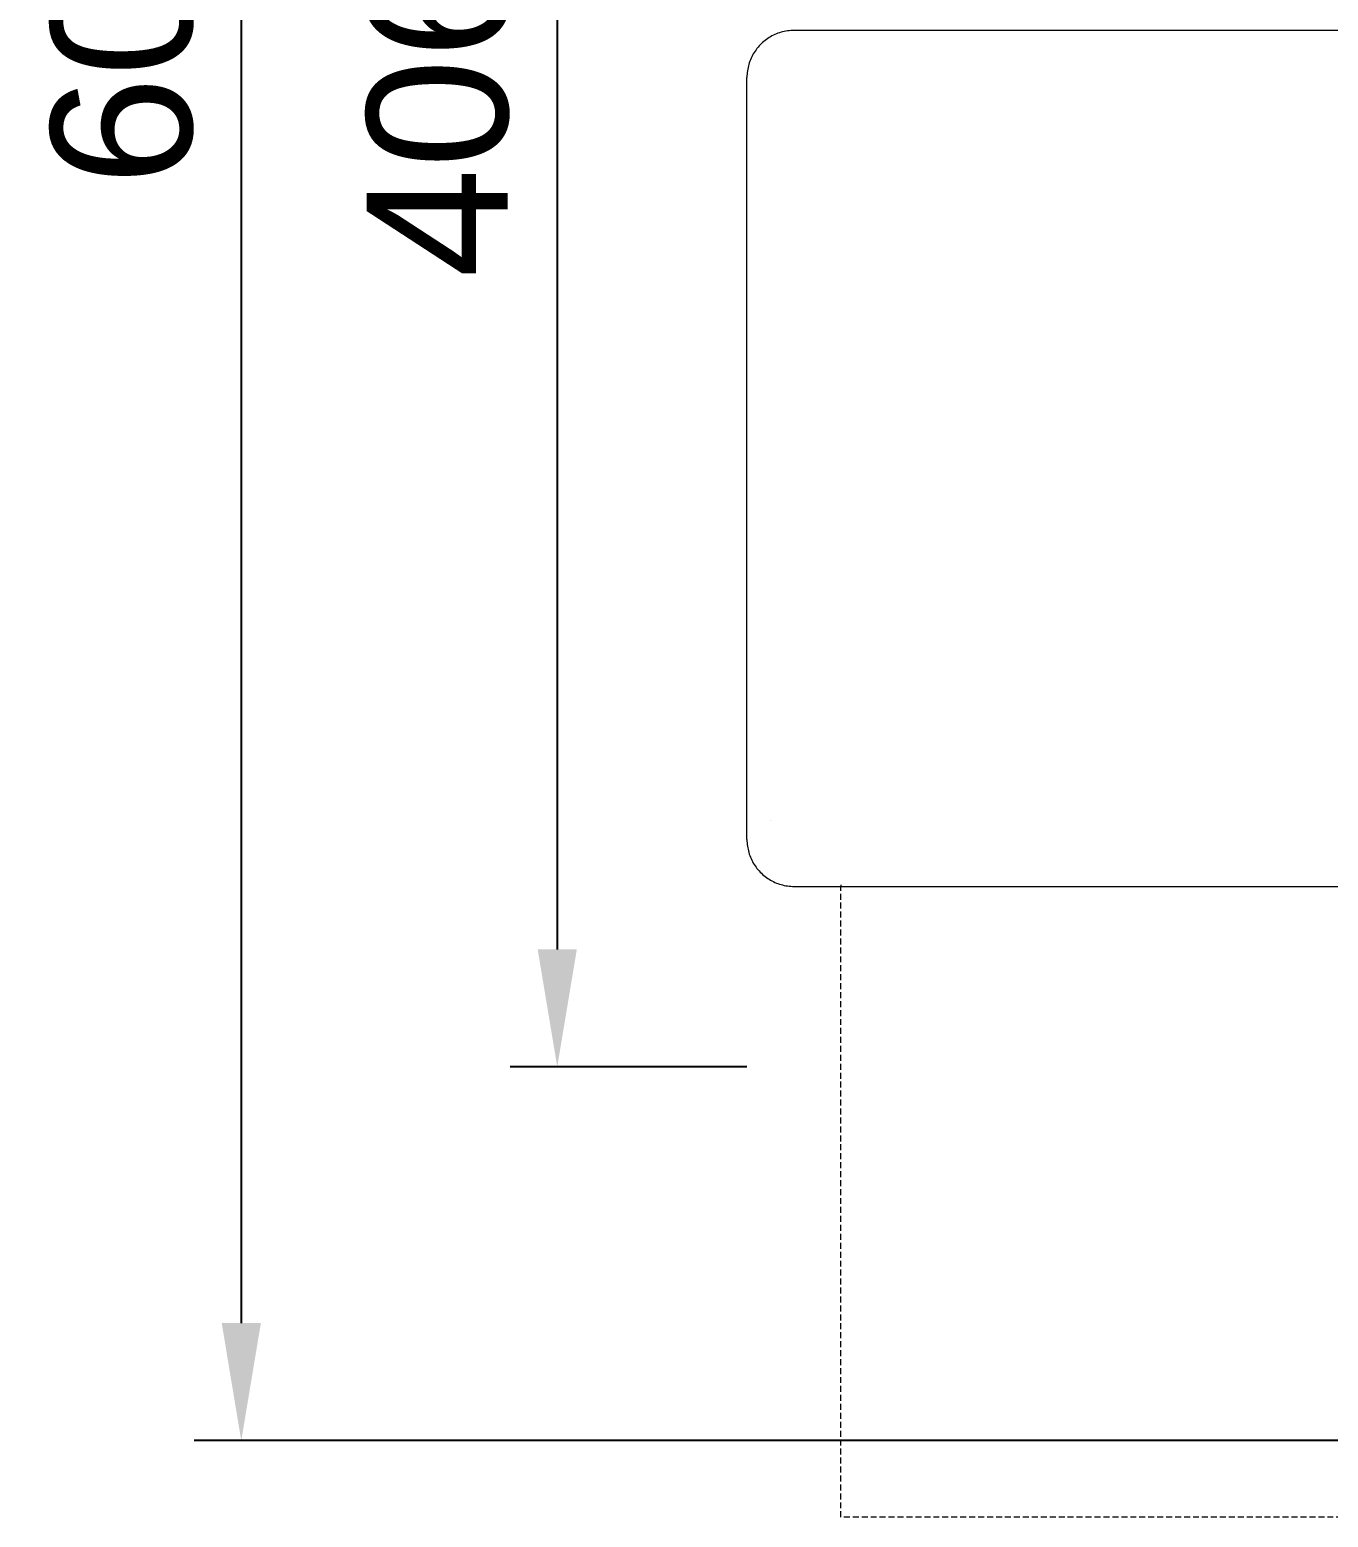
# Model space of a CAD drawing. Header units: millimetres. Extents: x -75 to 3710, y -20 to 2482.
# Drawn here: x -74.9 to 201.4, y 864.3 to 1180.9 of the extents above; entities that cross this region are included whole.
import ezdxf

# ---------------------------------------------------------------- set-up
doc = ezdxf.new("R2010")
doc.units = ezdxf.units.MM
doc.linetypes.add('HIDDEN', pattern=[1.905, 1.27, -0.635])
for name, color, linetype, lineweight in [('ZANO_R', 7, 'Continuous', 0), ('ZANO_R_przerywana', 7, 'HIDDEN', 0), ('ZANO_W', 1, 'Continuous', 0)]:
    doc.layers.add(name, color=color, linetype=linetype, lineweight=lineweight)
doc.styles.add('Arial', font='arial.ttf')
doc.styles.get("Standard").update_dxf_attribs({"font": 'ARIALUNI.TTF'})
doc.dimstyles.new('pl i ang', dxfattribs={"dimtxt": 50, "dimasz": 50, "dimexe": 1.25, "dimexo": 0.625, "dimgap": 10, "dimtad": 1, "dimtoh": 1, "dimtxsty": 'Standard', "dimcen": 2.5, "dimclrd": 1, "dimclre": 1, "dimclrt": 1, "dimadec": 0, "dimazin": 0, "dimtfac": 1, "dimtmove": 0, "dimatfit": 3, "dimfxl": 1, "dimarcsym": 1})

# ---------------------------------------------------------------- blocks, each defined once
blk = doc.blocks.new('*D414')
at = {"layer": 'ZANO_W', "color": 1, "lineweight": -2}
for p, q in [((77.73, 1365.99), (27.36, 1365.99)), ((37.36, 1340.99), (37.36, 985.12)), ((77.73, 960.12), (27.36, 960.12))]:
    blk.add_line(p, q, dxfattribs=at)
at = {"layer": 'ZANO_W', "color": 1}
for points in [[(41.53, 1340.99), (33.2, 1340.99), (37.36, 1365.99)], [(33.2, 985.12), (41.53, 985.12), (37.36, 960.12)]]:
    blk.add_solid(points, dxfattribs=at)
at = {"layer": 'ZANO_W', "color": 1, "insert": (12.05, 1163.05), "char_height": 30, "attachment_point": 5, "rotation": 90, "style": 'Arial'}
blk.add_mtext('406', dxfattribs=at)
blk = doc.blocks.new('*D415')
at = {"layer": 'ZANO_W', "color": 1, "lineweight": -2}
for p, q in [((253.08, 1484.59), (-39.86, 1484.59)), ((-29.86, 1459.59), (-29.86, 905.58)), ((253.3, 880.58), (-39.86, 880.58))]:
    blk.add_line(p, q, dxfattribs=at)
at = {"layer": 'ZANO_W', "color": 1}
for points in [[(-25.69, 1459.59), (-34.02, 1459.59), (-29.86, 1484.59)], [(-34.02, 905.58), (-25.69, 905.58), (-29.86, 880.58)]]:
    blk.add_solid(points, dxfattribs=at)
at = {"layer": 'ZANO_W', "color": 1, "insert": (-55.17, 1182.58), "char_height": 30, "attachment_point": 5, "rotation": 90, "style": 'Arial'}
blk.add_mtext('604', dxfattribs=at)

msp = doc.modelspace()

# ---------------------------------------------------------------- linework, layer by layer
at = {"layer": 'ZANO_R'}
for p, q in [((80.79, 1177.92), (80.54, 1177.67)), ((81.04, 1178.15), (80.79, 1177.92)), ((81.31, 1178.38), (81.04, 1178.15)), ((81.58, 1178.6), (81.31, 1178.38)), ((81.86, 1178.81), (81.58, 1178.6)), ((82.14, 1179.01), (81.86, 1178.81)), ((82.44, 1179.2), (82.14, 1179.01)), ((82.73, 1179.38), (82.44, 1179.2)), ((83.04, 1179.54), (82.73, 1179.38)), ((83.35, 1179.7), (83.04, 1179.54)), ((83.67, 1179.85), (83.35, 1179.7)), ((83.99, 1179.98), (83.67, 1179.85)), ((84.31, 1180.11), (83.99, 1179.98)), ((84.64, 1180.22), (84.31, 1180.11)), ((84.98, 1180.32), (84.64, 1180.22)), ((85.31, 1180.41), (84.98, 1180.32)), ((85.65, 1180.49), (85.31, 1180.41)), ((85.99, 1180.56), (85.65, 1180.49)), ((86.34, 1180.61), (85.99, 1180.56)), ((86.68, 1180.65), (86.34, 1180.61)), ((87.03, 1180.68), (86.68, 1180.65)), ((87.38, 1180.7), (87.03, 1180.68)), ((87.73, 1180.7), (87.38, 1180.7)), ((377.73, 1180.7), (87.73, 1180.7)), ((78.6, 1174.8), (78.46, 1174.48)), ((78.75, 1175.12), (78.6, 1174.8)), ((78.91, 1175.43), (78.75, 1175.12)), ((79.07, 1175.73), (78.91, 1175.43)), ((79.25, 1176.03), (79.07, 1175.73)), ((79.44, 1176.32), (79.25, 1176.03)), ((79.65, 1176.6), (79.44, 1176.32)), ((79.86, 1176.88), (79.65, 1176.6)), ((80.08, 1177.15), (79.86, 1176.88)), ((80.3, 1177.42), (80.08, 1177.15)), ((80.54, 1177.67), (80.3, 1177.42)), ((77.75, 1171.44), (77.73, 1171.09)), ((77.78, 1171.79), (77.75, 1171.44)), ((77.83, 1172.13), (77.78, 1171.79)), ((77.88, 1172.47), (77.83, 1172.13)), ((77.95, 1172.82), (77.88, 1172.47)), ((78.03, 1173.16), (77.95, 1172.82)), ((78.12, 1173.49), (78.03, 1173.16)), ((78.22, 1173.83), (78.12, 1173.49)), ((78.34, 1174.15), (78.22, 1173.83)), ((78.46, 1174.48), (78.34, 1174.15)), ((77.73, 1171.09), (77.73, 1170.74)), ((77.73, 1011.98), (77.73, 1170.74)), ((77.73, 1008.5), (77.73, 1011.98)), ((82.73, 1012.54), (82.73, 1012.6)), ((77.73, 1008.5), (77.73, 1008.16)), ((77.73, 1008.16), (77.75, 1007.81)), ((77.75, 1007.81), (77.78, 1007.46)), ((77.78, 1007.46), (77.83, 1007.12)), ((77.83, 1007.12), (77.88, 1006.77)), ((77.88, 1006.77), (77.95, 1006.43)), ((77.95, 1006.43), (78.03, 1006.09)), ((78.03, 1006.09), (78.12, 1005.75)), ((78.12, 1005.75), (78.22, 1005.42)), ((78.22, 1005.42), (78.34, 1005.09)), ((78.34, 1005.09), (78.46, 1004.77)), ((78.46, 1004.77), (78.6, 1004.45)), ((78.6, 1004.45), (78.75, 1004.13)), ((78.75, 1004.13), (78.91, 1003.82)), ((78.91, 1003.82), (79.07, 1003.52)), ((79.07, 1003.52), (79.25, 1003.22)), ((79.25, 1003.22), (79.44, 1002.93)), ((79.44, 1002.93), (79.65, 1002.64)), ((79.65, 1002.64), (79.86, 1002.36)), ((79.86, 1002.36), (80.08, 1002.09)), ((80.08, 1002.09), (80.3, 1001.83)), ((80.3, 1001.83), (80.54, 1001.58)), ((80.54, 1001.58), (80.79, 1001.33)), ((80.79, 1001.33), (81.04, 1001.09)), ((81.04, 1001.09), (81.31, 1000.87)), ((81.31, 1000.87), (81.58, 1000.65)), ((81.58, 1000.65), (81.86, 1000.44)), ((81.86, 1000.44), (82.14, 1000.24)), ((82.14, 1000.24), (82.44, 1000.05)), ((82.44, 1000.05), (82.73, 999.87)), ((82.73, 999.87), (83.04, 999.7)), ((83.04, 999.7), (83.35, 999.55)), ((83.35, 999.55), (83.67, 999.4)), ((83.67, 999.4), (83.99, 999.26)), ((83.99, 999.26), (84.31, 999.14)), ((84.31, 999.14), (84.64, 999.03)), ((84.64, 999.03), (84.98, 998.92)), ((84.98, 998.92), (85.31, 998.84)), ((85.31, 998.84), (85.65, 998.76)), ((85.65, 998.76), (85.99, 998.69)), ((85.99, 998.69), (86.34, 998.64)), ((86.34, 998.64), (86.68, 998.6)), ((86.68, 998.6), (87.03, 998.57)), ((87.03, 998.57), (87.38, 998.55)), ((87.38, 998.55), (87.73, 998.54)), ((87.73, 998.54), (377.73, 998.54)), ((97.73, 998.87), (97.73, 998.54))]:
    msp.add_line(p, q, dxfattribs=at)
at = {"layer": 'ZANO_R_przerywana'}
for p, q in [((97.73, 864.27), (97.73, 998.54)), ((377.73, 864.27), (97.73, 864.27))]:
    msp.add_line(p, q, dxfattribs=at)

# ---------------------------------------------------------------- dimensions: what is measured, and where the dimension line sits
at = {"layer": 'ZANO_W'}
for base, p1, p2, picture, middle in [((-29.86, 880.58), (263.08, 1484.59), (263.3, 880.58), '*D415', (-55.17, 1182.58)), ((37.36, 960.12), (87.73, 1365.99), (87.73, 960.12), '*D414', (12.05, 1163.05))]:
    dim = msp.add_linear_dim(base=base, p1=p1, p2=p2, angle=90, dimstyle='pl i ang', override={"dimtxt": 30, "dimasz": 25, "dimexe": 10, "dimexo": 10, "dimtoh": 0, "dimdec": 0, "dimtxsty": 'Arial', "dimtdec": 0, "dimtmove": 1}, dxfattribs=at)
    dim.commit()
    dim.dimension.update_dxf_attribs({"geometry": picture, "text_midpoint": middle})

doc.saveas('drawing.dxf')
